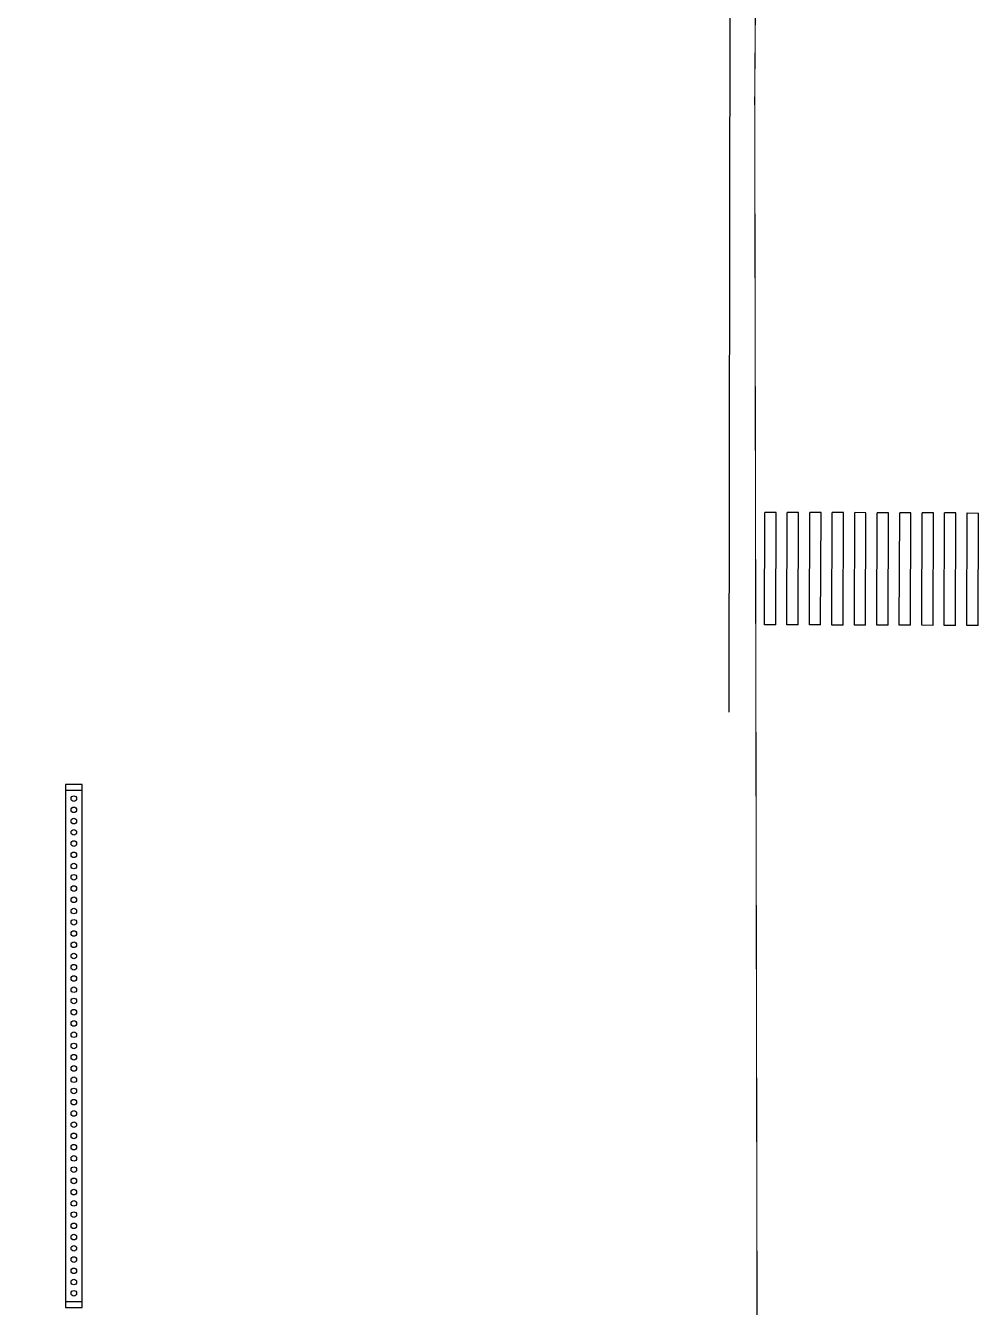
# Model space of a CAD drawing. Header units: millimetres. Extents: x 2128 to 2646, y 1972 to 2207.
# Drawn here: x 2496 to 2538.4, y 2093.3 to 2150.3 of the extents above; entities that cross this region are included whole.
import ezdxf

# ---------------------------------------------------------------- set-up
doc = ezdxf.new("R2010")
doc.units = ezdxf.units.MM
for name, color, linetype in [('AR-ESTC', 3, 'Continuous'), ('AR-ESTC-V', 1, 'Continuous'), ('to-calcada', 1, 'Continuous'), ('urb-faixa', 1, 'Continuous'), ('via', 1, 'Continuous')]:
    doc.layers.add(name, color=color, linetype=linetype)

# ---------------------------------------------------------------- blocks, each defined once
blk = doc.blocks.new('A$C37424659')
at = {"layer": 'AR-ESTC'}
for points in [[(2.564, 2.75), (3.314, 2.75), (3.314, 3), (2.564, 3)], [(2.564, -20.25), (3.314, -20.25), (3.314, -20), (2.564, -20)]]:
    blk.add_lwpolyline(points, close=True, dxfattribs=at)
at = {"layer": 'AR-ESTC-V'}
for p, q in [((2.564, 2.75), (2.564, -20.25)), ((3.314, -20.25), (3.314, 2.75)), ((2.564, -20.25), (3.314, -20.25))]:
    blk.add_line(p, q, dxfattribs=at)
for centre in [(2.941, 2.375), (2.941, 1.875), (2.941, 1.375), (2.941, 0.875), (2.941, 0.375), (2.941, -0.125), (2.941, -0.625), (2.941, -1.125), (2.941, -1.625), (2.941, -2.125), (2.941, -2.625), (2.941, -3.125), (2.941, -3.625), (2.941, -4.125), (2.941, -4.625), (2.941, -5.125), (2.941, -5.625), (2.941, -6.125), (2.941, -6.625), (2.941, -7.125), (2.941, -7.625), (2.941, -8.125), (2.941, -8.625), (2.941, -9.125), (2.941, -9.625), (2.941, -10.125), (2.941, -10.625), (2.941, -11.125), (2.941, -11.625), (2.941, -12.125), (2.941, -12.625), (2.941, -13.125), (2.941, -13.625), (2.941, -14.125), (2.941, -14.625), (2.941, -15.125), (2.941, -15.625), (2.941, -16.125), (2.941, -16.625), (2.941, -17.125), (2.941, -17.625), (2.941, -18.125), (2.941, -18.625), (2.941, -19.125), (2.941, -19.625)]:
    blk.add_circle(centre, 0.125, dxfattribs=at)

msp = doc.modelspace()

# ---------------------------------------------------------------- linework, layer by layer
at = {"layer": 'to-calcada'}
msp.add_line((2527.329, 2155.761), (2527.272, 2119.789), dxfattribs=at)
at = {"layer": 'urb-faixa', "ltscale": 10}
for p, q in [((2528.859, 2123.669), (2528.875, 2128.669)), ((2529.375, 2128.668), (2528.875, 2128.669)), ((2529.359, 2123.668), (2529.375, 2128.668)), ((2529.859, 2123.666), (2529.875, 2128.666)), ((2530.375, 2128.664), (2529.875, 2128.666)), ((2530.359, 2123.664), (2530.375, 2128.664)), ((2530.859, 2123.663), (2530.875, 2128.663)), ((2531.375, 2128.661), (2530.875, 2128.663)), ((2531.359, 2123.661), (2531.375, 2128.661)), ((2531.859, 2123.66), (2531.875, 2128.66)), ((2532.375, 2128.658), (2531.875, 2128.66)), ((2532.359, 2123.658), (2532.375, 2128.658)), ((2532.859, 2123.656), (2532.875, 2128.656)), ((2533.375, 2128.655), (2532.875, 2128.656)), ((2533.359, 2123.655), (2533.375, 2128.655)), ((2533.859, 2123.653), (2533.875, 2128.653)), ((2534.375, 2128.652), (2533.875, 2128.653)), ((2534.359, 2123.652), (2534.375, 2128.652)), ((2534.859, 2123.65), (2534.875, 2128.65)), ((2535.375, 2128.648), (2534.875, 2128.65)), ((2535.359, 2123.648), (2535.375, 2128.648)), ((2535.859, 2123.647), (2535.875, 2128.647)), ((2536.375, 2128.645), (2535.875, 2128.647)), ((2536.359, 2123.645), (2536.375, 2128.645)), ((2536.859, 2123.644), (2536.875, 2128.644)), ((2537.375, 2128.642), (2536.875, 2128.644)), ((2537.359, 2123.642), (2537.375, 2128.642)), ((2537.859, 2123.64), (2537.875, 2128.641)), ((2537.875, 2128.641), (2538.375, 2128.639)), ((2538.359, 2123.639), (2538.375, 2128.639)), ((2529.359, 2123.668), (2528.859, 2123.669)), ((2530.359, 2123.664), (2529.859, 2123.666)), ((2531.359, 2123.661), (2530.859, 2123.663)), ((2532.359, 2123.658), (2531.859, 2123.66)), ((2533.359, 2123.655), (2532.859, 2123.656)), ((2534.359, 2123.652), (2533.859, 2123.653)), ((2535.359, 2123.648), (2534.859, 2123.65)), ((2536.359, 2123.645), (2535.859, 2123.647)), ((2537.359, 2123.642), (2536.859, 2123.644)), ((2538.359, 2123.639), (2537.859, 2123.64))]:
    msp.add_line(p, q, dxfattribs=at)
at = {"layer": 'via', "const_width": 0.05}
msp.add_lwpolyline([(2479.594, 2207.289), (2480.372, 2206.205), (2486.582, 2196.656), (2496.276, 2188.698), (2501.687, 2185.728), (2508.252, 2182.027), (2511.802, 2179.536), (2515.649, 2175.6), (2517.706, 2173.312), (2520.5, 2169.707), (2524.613, 2163.775), (2526.913, 2160.712), (2528.055, 2158.556), (2528.491, 2156.147), (2528.475, 2153.541), (2528.426, 2147.081), (2528.543, 2086.436), (2528.426, 1989.489), (2528.402, 1972.193)], dxfattribs=at)

# ---------------------------------------------------------------- block references
at = {"layer": 'AR-ESTC'}
msp.add_blockref('A$C37424659', (2495.196, 2113.565), dxfattribs=at)

doc.saveas('drawing.dxf')
